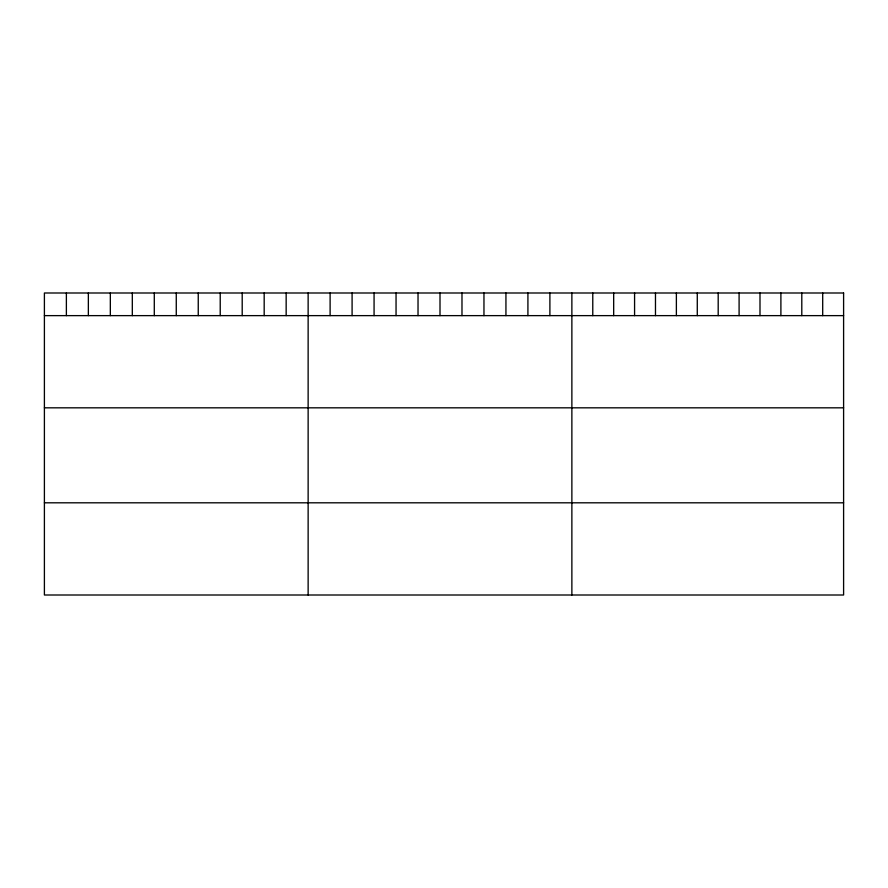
<?xml version="1.0" encoding="UTF-8"?>
<svg xmlns="http://www.w3.org/2000/svg" width="888" height="888" viewBox="0 0 888 888"><rect width="100%" height="100%" fill="white"/><g stroke="black" fill="none" stroke-linecap="round" stroke-linejoin="round"><path stroke-width="1.33" d="M44.4 315.629L843.6 315.629M44.4 407.825L843.6 407.825M44.4 502.808L843.6 502.808M822.699 292.996L822.699 315.629M801.797 292.996L801.797 315.629M780.896 292.996L780.896 315.629M759.995 292.996L759.995 315.629M739.094 292.996L739.094 315.629M718.192 292.996L718.192 315.629M697.28 292.996L697.28 315.629M676.379 292.996L676.379 315.629M655.477 292.996L655.477 315.629M634.576 292.996L634.576 315.629M613.675 292.996L613.675 315.629M592.773 292.996L592.773 315.629M571.872 292.996L571.872 595.004M549.894 292.996L549.894 315.629M527.916 292.996L527.916 315.629M505.938 292.996L505.938 315.629M483.96 292.996L483.96 315.629M461.982 292.996L461.982 315.629M440.004 292.996L440.004 315.629M418.026 292.996L418.026 315.629M396.048 292.996L396.048 315.629M374.07 292.996L374.07 315.629M352.092 292.996L352.092 315.629M330.114 292.996L330.114 315.629M308.136 292.996L308.136 595.004M286.158 292.996L286.158 315.629M264.18 292.996L264.18 315.629M242.202 292.996L242.202 315.629M220.224 292.996L220.224 315.629M198.246 292.996L198.246 315.629M176.268 292.996L176.268 315.629M154.29 292.996L154.29 315.629M132.312 292.996L132.312 315.629M110.334 292.996L110.334 315.629M88.356 292.996L88.356 315.629M66.378 292.996L66.378 315.629M843.6 292.996L44.4 292.996L44.4 595.004L843.6 595.004L843.6 292.996"/></g></svg>
